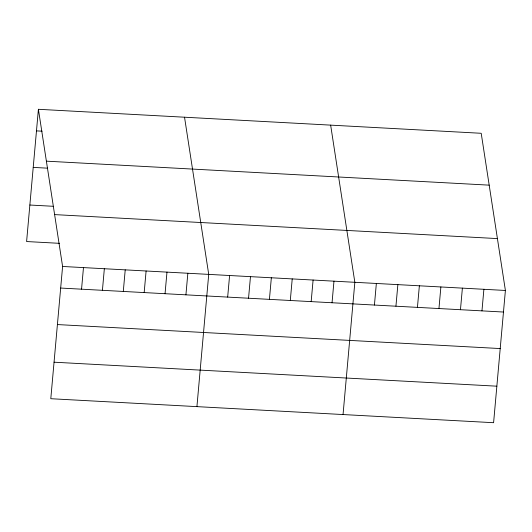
<?xml version="1.0" encoding="UTF-8"?>
<svg xmlns="http://www.w3.org/2000/svg" width="532" height="532" viewBox="0 0 532 532"><rect width="100%" height="100%" fill="white"/><g stroke="black" fill="none" stroke-linecap="round" stroke-linejoin="round"><path stroke-width="0.8" d="M38.404 109.293L62.596 266.466L50.793 398.714L493.596 422.707L505.4 290.459L481.207 133.286L38.404 109.293L26.6 241.541L59.518 243.33M81.549 289.182L83.471 267.596M102.423 290.312L104.345 268.727M123.298 291.443L125.22 269.857M144.172 292.573L146.101 270.988M165.046 293.704L166.975 272.118M185.921 294.834L187.849 273.248M196.92 406.634L208.724 274.386L184.531 117.213M227.669 297.095L229.598 275.516M248.544 298.226L250.472 276.647M269.418 299.356L271.347 277.777M290.299 300.487L292.221 278.908M311.173 301.624L313.095 280.038M332.048 302.755L333.97 281.169M343.047 414.548L354.844 282.299L330.651 125.126M374.428 305.049L376.357 283.463M395.934 306.213L397.863 284.627M417.44 307.376L419.369 285.797M438.953 308.547L440.875 286.961M460.459 309.71L462.388 288.125M481.965 310.874L483.894 289.288M36.475 130.879L42.095 131.185M46.39 161.163L489.187 185.149M33.217 167.4L47.667 168.179M29.858 205.026L53.14 206.283M54.616 214.602L497.413 238.589M62.596 266.466L505.4 290.459M60.675 288.051L503.472 312.038M57.409 324.567L500.213 348.56M54.051 362.199L496.855 386.185"/></g></svg>
